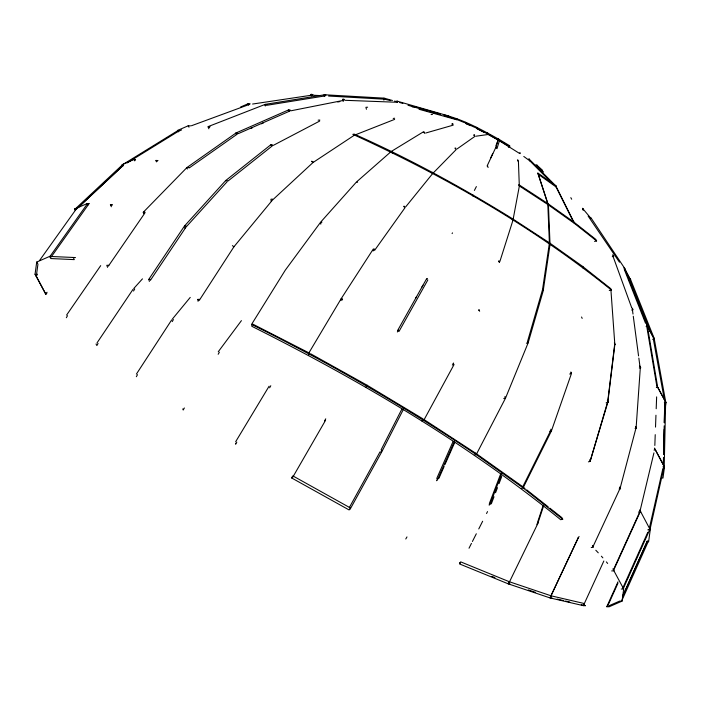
<?xml version="1.0" encoding="UTF-8"?>
<svg xmlns="http://www.w3.org/2000/svg" width="701" height="701" viewBox="0 0 701 701"><rect width="100%" height="100%" fill="white"/><g stroke="black" fill="none" stroke-linecap="round" stroke-linejoin="round"><path stroke-width="1.05" d="M235.641 443.26L235.632 444.224L236.815 442.156M453.503 362.995L453.494 363.959L452.32 365.063M479.125 310.587L479.133 309.623M499.024 261.859L499.033 260.895M512.413 219.658L512.422 218.694C461.556 187.193 408.937 158.47 354.259 134.119L352.848 134.338C444.495 176.1 532.769 226.686 611.307 289.986L609.265 290.477M517.89 160.985L517.899 160.021M663.339 463.983L663.488 457.446M663.558 454.178L664.197 425.849M664.268 422.58L664.732 401.883M663.409 464.246L663.505 459.882M663.628 454.441L664.189 429.38M664.338 422.843L664.776 403.233M654.83 445.45L655.233 434.655M655.514 427.102L655.952 415.229M656.197 408.753L656.635 396.88M582.855 209.976L582.934 208.679M308.449 355.302L309.632 353.225L252.965 324.204L251.887 324.572L251.782 326.272C360.454 380.809 466.156 442.848 560.686 519.713L562.728 519.222L561.869 517.636L549.856 508.155M320.778 224.154L320.892 222.454L321.961 222.086M640.372 366.903L636.14 427.514L620.122 488.273L592.95 546.771M590.076 461.486L607.706 401.647L614.768 343.621L610.851 288.961M590.382 460.452L607.793 402.488L614.838 344.629M47.063 292.256L45.88 294.324L35.05 274.214L36.715 262.06L49.622 256.417L51.182 256.452M607.977 604.648L606.786 606.715L609.125 606.777L622.032 601.134L623.697 588.98L612.876 568.87M664.846 410.628L665.95 402.532L656.741 385.489M654.419 448.088L664.513 466.813L662.98 478.056L661.367 478.038M613.086 256.505L613.252 255.339M537.79 173.112L547.796 203.728L549.4 243.098L542.521 289.697L527.441 341.738L528.142 342.859L505.5 398.177L476.119 454.809M547.796 203.728L548.436 205.253L550.031 244.5L543.179 290.968L528.142 342.859M499.883 261.455L512.948 220.28L519.318 186.221M632.416 309.772L632.644 308.764M649.582 527.24L662.874 468.557M650.037 529.325L664.224 466.139L665.661 401.664L654.173 338.346L630.208 278.604L629.445 279.427M640.109 510.643L653.919 452.916M341.019 300.589L342.211 298.521M373.125 250.967L374.316 248.899M495.949 145.685L498.429 139.113L499.392 140.787L519.634 153.501M488.168 167.416L487.177 165.813L496.01 147L498.429 139.113M499.392 140.787L496.983 148.656L496.01 147M537.448 522.683L543.222 505.219M508.383 582.811L508.979 582.899L537.667 523.875L543.757 505.439M523.437 487.204L551.433 430.905L571.403 373.677L571 372.687M489.543 503.055L500.707 473.806M501.714 473.753L489.999 504.422L489.158 504.063M491.313 503.835L494.021 496.755M495.563 492.707L497.5 487.651M499.042 483.602L501.741 476.522M436.741 478.476L453.118 441.411M437.398 480.027L454.607 441.069M438.896 478.327L444.136 466.472M445.004 464.491L454.607 442.76M622.47 596.621L647.277 541.146M622.593 596.463L647.4 540.988M621.761 600.757L648.381 541.233M622.987 587.596L647.768 532.339M607.276 605.611L617.993 581.83M608.547 604.104L617.94 583.258M613.568 569.562L639.417 512.668M613.603 570.334L640.372 511.388M583.863 604.586L603.841 561.002M590.89 217.731L624.757 268.457L624.293 269.456L645.533 323.231M490.428 158.479L492.742 153.554M291.66 477.968L292.843 475.891L350.298 507.892L349.116 509.96L291.66 477.968L292.019 477.215M310.578 353.751L367.087 385.226L365.904 387.294M398.554 329.908L397.371 331.976M427.023 279.208L427.382 278.455M452.11 233.608L452.469 232.855M498.937 139.289L509.776 145.808L509.767 146.772L498.577 140.034L498.937 139.289C481.263 129.554 463.273 119.415 443.461 114.806M472.483 195.605L472.842 194.86M496.168 147.902L496.527 147.157M487.353 166.672L487.721 165.918M522.455 487.423L550.968 430.072L551.433 430.905M469.013 548.226L471.449 543.406M472.421 541.479L476.321 533.768M478.757 528.948L482.647 521.237M486.547 513.526L487.519 511.599M381.064 449.911L401.918 408.998M403.653 408.876L381.879 451.61L350.132 509.206M474.393 190.427L476.373 186.58M423.641 420.556L454.029 364.581L453.004 363.521M349.3 507.62L380.047 451.83M415.456 298.556L416.525 296.654M421.844 287.156L422.913 285.254M426.664 278.674L397.756 330.276L399.009 331.407L427.838 279.953M37.477 274.161L36.286 276.229L45.88 294.324M66.332 317.728L67.524 315.66M98.061 343.481L96.878 345.549L96.019 343.972M133.532 291.029L134.715 288.961M136.336 376.717L137.519 374.649M172.227 321.601L173.41 319.533M184.372 407.964L183.189 410.041L182.865 408.858M218.177 354.277L219.36 352.209M269.613 387.802L270.796 385.734M324.554 420.898L325.746 418.83M380.906 452.276L382.089 450.208M436.486 480.746L437.669 478.678M405.783 538.99L406.974 536.922M489.167 505.202L490.349 503.134M536.913 524.716L538.096 522.648M509.373 581.751L508.19 583.819L459.497 563.928L460.68 561.86L509.373 581.751L551.17 595.832L584.459 603.57L583.276 605.638L549.978 597.9L508.19 583.819L509.907 583.731M577.904 538.526L579.087 536.458M551.17 595.832L549.978 597.9L551.959 597.909M292.72 477.258L325.571 420.267M403.811 206.225L405.055 207.654L374.649 250.292L373.318 248.986L341.124 298.757L308.501 353.541L309.973 354.618M235.667 441.709L269.088 386.216M251.563 324.397L285.281 270.174L320.716 222.068L356.467 181.997L391.167 151.521L423.465 131.788L424.604 133.348M646.743 326.28L647.268 325.439L624.757 268.457M354.268 135.267L312.979 162.553L272.356 200.188L233.959 246.743L199.259 300.405L197.621 299.371M136.38 374.115L171.684 319.901M508.383 147.333L509.443 145.729M148.743 279.427L184.433 226.072L225.722 180.525L270.989 144.625L272.312 145.887L228.027 181.007M150.364 280.374L186.002 227.098L227.177 181.682M97.001 342.92L133.041 289.311M108.348 266.161L144.792 213.148L143.302 212.237L186.983 167.504L236.132 132.91L288.847 109.785L289.925 110.995L238.349 133.611M66.569 315.117L100.699 265.635M87.467 203.667L49.876 256.584L51.094 257.101L88.633 204.263M39.817 260.115L75.708 209.809M218.256 351.753L241.424 320.629M405.739 206.804L432.587 173.646L456.185 149.567L455.089 147.972M172.367 319.069L190.234 297.399M656.995 387.162L657.556 386.505L647.268 325.439M133.76 288.505L142.452 278.858M383.789 100.059L384.674 99.209L328.567 96.037M421.932 421.038L423.106 419.925L423.115 418.97L367.087 385.226M74.919 209.249L122.587 164.691L123.367 165.234L75.831 209.66M78.091 207.592L123.245 165.383M653.341 339.004L654.173 338.346M455.133 148.717L455.852 148.174M473.902 135.503L474.621 134.951M431.527 172.796L432.245 172.253M476.864 127.486L475.795 127.854L487.107 133.646L487.826 133.094M403.995 206.813L404.714 206.26M189.244 167.916L237.359 134.049L236.132 132.91M457.078 148.936L474.954 136.344L473.911 134.706M123.516 164.122L178.194 130.395L178.816 131.034L127.065 162.956M526.398 343.271L527.906 342.377M503.756 398.597L505.263 397.704L504.939 396.521M474.375 455.221L475.883 454.327L523.025 487.852L562.728 519.222M273.276 145.379L319.665 121.08M250.511 128.555L252.491 127.687M261.385 123.788L263.366 122.92M178.299 131.876L177.476 130.482L188.227 125.786L190.558 125.847M178.694 131.183L181.612 129.913M240.548 107.034L247.865 103.836L250.204 103.888M135.512 159.504L133.961 159.469L122.027 164.682L122.85 166.076M75.314 210.502L74.499 209.108L87.161 203.57L89.491 203.632M606.786 606.715L619.623 601.116L622.032 601.134M355.276 134.872L394.637 119.38M392.437 100.488L384.104 98.14L324.598 94.775L265.267 104.353L208.39 126.504L209.459 127.494M569.676 374.045L571.473 373.361L570.859 371.977M549.707 431.273L551.503 430.589L550.89 429.196M521.229 488.544L523.025 487.852L522.411 486.468L475.558 453.153L424.017 419.557M191.408 125.768L248.014 104.931M423.343 132.436L424.42 132.068M451.926 124.252L453.004 123.884M391.132 152.108L392.209 151.74M356.537 182.505L357.615 182.137M425.63 133.05L453.188 125.155L452.136 123.578M594.562 241.433L596.612 240.942L595.754 239.356L573.865 222.077L547.884 203.597L518.793 184.635L518.784 185.599L548.2 204.771L574.478 223.461L596.612 240.942M606.12 402.838L608.17 402.348L607.311 400.77M588.402 461.836L590.444 461.346L589.585 459.768M290.985 110.784L344.025 100.269L343.104 99.034M337.742 101.996L339.854 101.575M267.247 105.229L325.334 95.853L324.598 94.775M252.579 104.037L312.068 95.134L311.551 94.223M393.217 118.451L394.628 118.241M431.106 114.578L432.517 114.368M466.48 122.657L465.07 122.868L474.814 127.398M311.559 161.624L312.97 161.405M272.347 199.049L270.936 199.259L271.164 201.117M199.25 299.266L197.84 299.476L198.068 301.334M475.97 136.204L488.168 134.487L498.429 140.226M612.253 256.759L613.743 256.548L612.692 254.796M631.592 310.026L633.082 309.816L632.03 308.063M639.303 367.999L640.793 367.788L639.741 366.027M635.08 428.434L636.578 428.223L635.518 426.471M619.106 489.018L620.595 488.807L619.544 487.055M591.223 547.534L593.467 547.218L592.415 545.466M45.241 292.694L46.774 293.649M649.091 529.378L649.915 529.273L623.329 588.56L622.541 588.577M646.085 326.613L647.663 326.5L654.497 339.398L652.876 339.433M656.346 387.495L657.924 387.381M654.024 450.103L655.601 449.989M638.418 512.08L640.784 511.914L650.248 529.772L648.618 541.698L647.005 541.68M611.684 570.938L614.05 570.772M367.622 107.209L365.904 107.297L366.439 109.277M412.232 106.867L413.949 106.78M318.149 120.16L319.866 120.073M448.982 116.086L447.001 116.086L455.343 118.898L457.061 118.811M270.788 144.967L272.505 144.879M225.661 180.762L227.378 180.674M186.194 226.09L184.486 226.178L185.011 228.158M150.557 279.366L148.849 279.454L149.374 281.443M628.981 279.857L630.593 279.822L624.039 267.773L628.876 276.895M664.338 402.576L665.95 402.532L657.24 386.426M662.901 466.857L664.513 466.813M647.82 529.825L650.248 529.772L649.424 528.431M621.27 589.033L623.697 588.98L622.874 587.631M344.445 99.393L342.465 99.393L343.253 101.461M396.03 101.408L398.01 101.408M290.337 110.118L288.356 110.118L288.891 111.494M237.77 133.172L235.79 133.172L236.325 134.548M188.771 167.662L186.79 167.662L187.316 169.046M145.212 212.272L143.232 212.272L143.758 213.656M108.769 265.285L106.789 265.285L107.577 267.353M177.476 130.482L179.088 130.5M74.499 209.108L76.102 209.117M325.974 95.108L323.792 95.056L324.458 96.466M383.123 98.412L385.313 98.464M266.818 104.659L264.627 104.607L265.293 106.017M210.098 126.741L207.917 126.697L208.916 128.818M158.014 160.52L155.824 160.476L156.498 161.887M112.554 204.692L110.372 204.639L111.371 206.76M73.29 257.504L74.288 259.624L50.77 258.538L49.622 256.417L75.471 257.556M583.276 605.638L585.466 605.682L581.278 604.709M312.935 94.504L310.596 94.451L311.367 95.862M345.12 100.313L397.59 102.285L396.827 101.058L447.869 115.753L448.561 116.962M311.761 95.178L319.393 95.529M35.514 274.468L36.207 274.608M384.183 99.13L390.571 100.62M557.199 599.118L563.473 600.582M565.567 601.064L569.755 602.036M419.014 109.26L456.868 119.818L456.009 118.469M394.523 101.075L397.651 101.952M399.736 102.539L402.856 103.424M414.317 106.657L417.445 107.533M419.531 108.12L424.745 109.593M426.821 110.18L440.368 114M408 105.281L427.759 110.968M429.836 111.573L435.041 113.071M437.117 113.667L440.246 114.57M444.399 115.761L447.527 116.664M537.115 523.708L537.667 523.875M459.488 562.789L460.382 563.061M528.37 589.953L535.546 592.371M455.343 118.898L464.097 122.473M491.909 576.38L494.906 577.606M465.613 123.42L470.389 125.637M484.426 132.55L477.039 128.765L476.032 127.188M251.887 324.572C329.277 362.899 404.197 406.159 475.883 454.327L475.558 453.153M487.107 133.646L498.577 140.034M110.556 204.674L111.915 205.437M512.422 218.694L549.47 242.844L582.575 266.389L610.448 288.409L611.307 289.986M232.373 245.63L233.959 246.743M134.408 159.425L135.433 160.152M523.796 156.463L530.508 161.37M156.148 160.38L157.374 161.274M534.793 164.761L536.502 166.111M523.27 487.151L524.988 488.501M526.705 489.859L548.147 506.797M341.124 298.757L342.544 299.914M542.521 170.273L536.615 164.893L537.474 166.479L543.573 172.034M311.621 161.204L312.979 162.553M529.036 158.996L555.867 185.94L574.014 222.348M529.527 160.564L549.426 180.551M550.96 182.094L553.255 184.398M588.13 216.074L619.474 262.227M265.267 104.353L266.178 105.404M391.167 151.521L392.394 153.011M478.704 309.991L479.659 311.209M248.645 103.634L249.337 104.519M472.255 194.834L473.289 196.359M498.656 261.131L499.559 262.489M465.517 122.324L466.489 123.805M487.142 132.857L488.168 134.487M591.057 218.467L582.47 208.267L583.521 210.02M647.663 326.5L646.48 324.598L653.253 337.383M639.61 510.013L640.784 511.914M629.358 277.806L630.593 279.822M653.674 338.048L654.497 339.398M35.05 274.214L36.286 276.229L37.942 264.146L36.715 262.06M512.089 218.8L512.948 220.28M570.816 197.656L571.683 199.233M614.356 342.903L615.215 344.489M247.865 103.836L248.636 105.255M188.227 125.786L188.99 127.205M133.961 159.469L134.723 160.879M87.161 203.57L87.923 204.99M654.909 449.017L663.277 464.807M517.583 159.959L518.425 161.616L519.283 185.152M556.796 188.429L573.462 221.866M549.4 243.098L550.031 244.5M573.865 222.077L574.478 223.461M582.575 266.389L583.188 267.773M528.983 158.864L529.597 160.249M581.558 317.001L582.172 318.385M629.375 279.173L650.51 331.932M613.454 257.53L631.68 307.721M538.456 174.715L548.103 204.236M562.176 518.775L562.36 519.362M555.867 185.94L556.314 187.474M582.75 266.792L583.118 268.089M547.884 203.597L548.2 204.771M549.47 242.844L549.794 244.018M519.923 152.424L520.238 153.598M542.618 289.311L542.942 290.486M653.279 338.741L664.215 398.93M646.918 327.341L656.635 385.024M536.852 165.138L537.097 166.619M632.565 310.85L632.994 314.066M633.275 316.212L638.558 355.933M638.848 358.08L639.987 366.667M607.706 401.647L607.793 402.488M595.806 550.241A336.953 57.929 29.8 0 1 598.268 552.826M601.379 556.2A336.953 57.929 29.8 0 1 602.86 557.856M606.347 561.887A336.953 57.929 29.8 0 1 607.653 563.455M578.316 537.649L550.399 597.033L578.316 537.649M555.77 185.765L537.904 173.059L538.219 174.234L556.384 187.149L555.77 185.765"/></g></svg>
